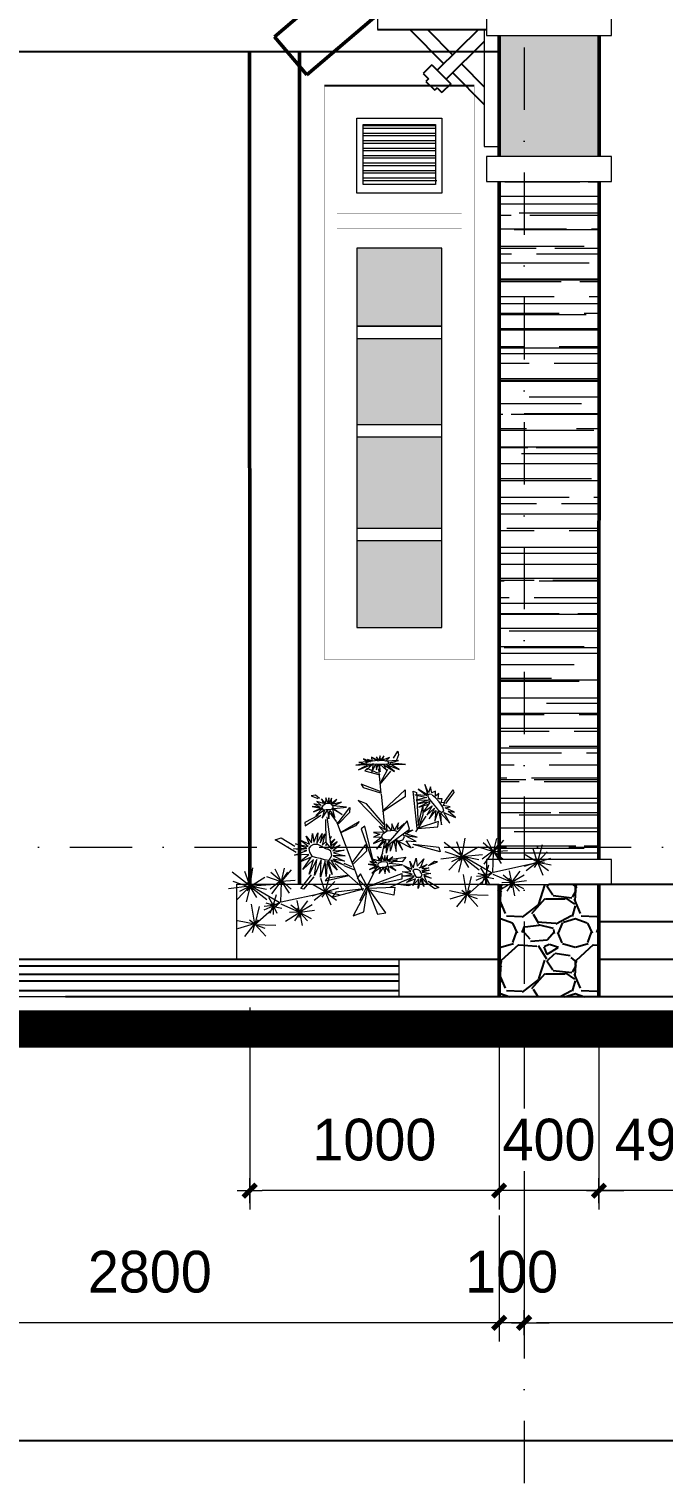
# Model space of a CAD drawing. Header units: millimetres. Extents: x 615730 to 2792744, y 139412 to 597571.
# Drawn here: x 724585 to 727127, y 287690 to 293491 of the extents above; entities that cross this region are included whole.
import ezdxf

# ---------------------------------------------------------------- set-up
doc = ezdxf.new("R2010")
doc.units = ezdxf.units.MM
doc.header["$MEASUREMENT"] = 0
doc.header["$PDMODE"] = 34
doc.linetypes.add('DASHDOT', pattern=[1, 0.5, -0.25, 0, -0.25])
doc.layers.get('0').update_dxf_attribs({"lineweight": 5})
for name, color, linetype, lineweight in [('3', 7, 'Continuous', 18), ('Cay', 114, 'Continuous', 9), ('DIM', 7, 'Continuous', 50), ('HATCH', 42, 'Continuous', 5), ('KT', 148, 'Continuous', 18), ('NET-THAY', 4, 'Continuous', 20), ('thay', 7, 'Continuous', 15), ('TIM TRUC', 149, 'DASHDOT', 9), ('VATLIEU', 35, 'Continuous', 9), ('VLIEU', 250, 'Continuous', 9)]:
    doc.layers.add(name, color=color, linetype=linetype, lineweight=lineweight)
for name, color, linetype in [('CUADI', 40, 'Continuous'), ('H', 252, 'Continuous'), ('HACH', 250, 'Continuous'), ('NET MANH', 252, 'Continuous'), ('noi that', 29, 'Continuous'), ('VL', 155, 'Continuous')]:
    doc.layers.add(name, color=color, linetype=linetype)
doc.styles.add('VNI-AVO', font='vni-roms.shx')
doc.dimstyles.new('1-50b', dxfattribs={"dimtxt": 167, "dimasz": 50, "dimexe": 75, "dimexo": 150, "dimgap": 120, "dimtad": 1, "dimdec": 0, "dimzin": 12, "dimtxsty": 'VNI-AVO', "dimblk": ']', "dimcen": 0, "dimdle": 50, "dimclrd": 252, "dimclre": 252, "dimclrt": 2, "dimadec": 0, "dimazin": 0, "dimtfac": 1, "dimtdec": 0, "dimtix": 1, "dimtmove": 2, "dimatfit": 0, "dimldrblk": 'OPEN90', "dimfxl": 1, "dimlwd": -1, "dimlwe": -1, "dimarcsym": 0})

# ---------------------------------------------------------------- blocks, each defined once
blk = doc.blocks.new(']')
for p, q in [((1, 0), (-1, 0)), ((0, 1), (0, -1))]:
    blk.add_line(p, q)
at = {"color": 9, "const_width": 0.4}
blk.add_lwpolyline([(-0.51, -0.51), (0.51, 0.51)], dxfattribs=at)
blk = doc.blocks.new('*D37')
at = {"layer": 'DEFPOINTS', "color": 0, "transparency": 16777216}
for p in [(726869.7, 289613.9), (727368.7, 289485.2), (726869.7, 288837.4)]:
    blk.add_point(p, dxfattribs=at)
at = {"layer": 'HATCH', "color": 252, "transparency": 16777216}
for p, q in [((726869.7, 289463.9), (726869.7, 288762.4)), ((727368.7, 289335.2), (727368.7, 288762.4)), ((726819.7, 288837.4), (726769.7, 288837.4)), ((727368.7, 288837.4), (726869.7, 288837.4)), ((727418.7, 288837.4), (727468.7, 288837.4))]:
    blk.add_line(p, q, dxfattribs=at)
at = {"layer": 'HATCH', "color": 252, "transparency": 16777216, "xscale": 50, "yscale": 50, "zscale": 50}
blk.add_blockref(']', (726869.7, 288837.4), dxfattribs=at)
at = {"layer": 'HATCH', "color": 252, "transparency": 16777216, "xscale": 50, "yscale": 50, "zscale": 50, "rotation": 180}
blk.add_blockref(']', (727368.7, 288837.4), dxfattribs=at)
at = {"layer": 'HATCH', "color": 2, "transparency": 16777216, "insert": (727119.2, 289040.9), "char_height": 167, "attachment_point": 5, "style": 'VNI-AVO'}
blk.add_mtext('499', dxfattribs=at)
blk = doc.blocks.new('_Open90')
at = {"color": 0, "linetype": 'ByBlock', "lineweight": -2}
for p, q in [((0, 0), (-1, 0)), ((-0.5, 0.5), (0, 0)), ((0, 0), (-0.5, -0.5))]:
    blk.add_line(p, q, dxfattribs=at)
blk = doc.blocks.new('*D38')
at = {"layer": 'DEFPOINTS', "color": 0, "transparency": 16777216}
for p in [(726469.7, 289613.9, 4.6), (726869.7, 289613.9), (726469.7, 288837.4)]:
    blk.add_point(p, dxfattribs=at)
at = {"layer": 'HATCH', "color": 252, "transparency": 16777216}
for p, q in [((726469.7, 289463.9), (726469.7, 288762.4)), ((726869.7, 289463.9), (726869.7, 288762.4)), ((726419.7, 288837.4), (726369.7, 288837.4)), ((726869.7, 288837.4), (726469.7, 288837.4)), ((726919.7, 288837.4), (726969.7, 288837.4))]:
    blk.add_line(p, q, dxfattribs=at)
at = {"layer": 'HATCH', "color": 252, "transparency": 16777216, "xscale": 50, "yscale": 50, "zscale": 50}
blk.add_blockref(']', (726469.7, 288837.4), dxfattribs=at)
at = {"layer": 'HATCH', "color": 252, "transparency": 16777216, "xscale": 50, "yscale": 50, "zscale": 50, "rotation": 180}
blk.add_blockref(']', (726869.7, 288837.4), dxfattribs=at)
at = {"layer": 'HATCH', "color": 2, "transparency": 16777216, "insert": (726669.7, 289040.9), "char_height": 167, "attachment_point": 5, "style": 'VNI-AVO'}
blk.add_mtext('400', dxfattribs=at)
blk = doc.blocks.new('*D39')
at = {"layer": 'DEFPOINTS', "color": 0, "transparency": 16777216}
for p in [(725470, 289721.7), (726469.7, 289613.9), (725470, 288837.4)]:
    blk.add_point(p, dxfattribs=at)
at = {"layer": 'HATCH', "color": 252, "transparency": 16777216}
for p, q in [((725470, 289571.7), (725470, 288762.4)), ((726469.7, 289463.9), (726469.7, 288762.4)), ((726419.7, 288837.4), (725520, 288837.4))]:
    blk.add_line(p, q, dxfattribs=at)
at = {"layer": 'HATCH', "color": 252, "transparency": 16777216, "xscale": 50, "yscale": 50, "zscale": 50, "rotation": 180}
blk.add_blockref(']', (725470, 288837.4), dxfattribs=at)
at = {"layer": 'HATCH', "color": 252, "transparency": 16777216, "xscale": 50, "yscale": 50, "zscale": 50}
blk.add_blockref(']', (726469.7, 288837.4), dxfattribs=at)
at = {"layer": 'HATCH', "color": 2, "transparency": 16777216, "insert": (725969.8, 289040.9), "char_height": 167, "attachment_point": 5, "style": 'VNI-AVO'}
blk.add_mtext('1000', dxfattribs=at)
blk = doc.blocks.new('*D383')
at = {"layer": 'DEFPOINTS', "color": 0, "ltscale": 10, "transparency": 16777216}
for p in [(723569.7, 289614, 4.6), (735069.7, 289485.2), (735069.7, 287837)]:
    blk.add_point(p, dxfattribs=at)
at = {"layer": 'VL', "color": 252, "ltscale": 10, "transparency": 16777216}
for p, q in [((723569.7, 289464), (723569.7, 287762)), ((735069.7, 289335.2), (735069.7, 287762)), ((723619.7, 287837), (735019.7, 287837))]:
    blk.add_line(p, q, dxfattribs=at)
at = {"layer": 'VL', "color": 252, "ltscale": 10, "transparency": 16777216, "xscale": 50, "yscale": 50, "zscale": 50, "rotation": 180}
blk.add_blockref(']', (723569.7, 287837), dxfattribs=at)
at = {"layer": 'VL', "color": 252, "ltscale": 10, "transparency": 16777216, "xscale": 50, "yscale": 50, "zscale": 50}
blk.add_blockref(']', (735069.7, 287837), dxfattribs=at)
at = {"layer": 'VL', "color": 2, "ltscale": 10, "transparency": 16777216, "insert": (729319.7, 288040.5), "char_height": 167, "attachment_point": 5, "style": 'VNI-AVO'}
blk.add_mtext('11500', dxfattribs=at)
blk = doc.blocks.new('*D619')
at = {"layer": 'DEFPOINTS', "color": 0, "ltscale": 10, "transparency": 16777216}
for p in [(726569.7, 288887.4), (730468.9, 288887.4), (726569.7, 288308.2)]:
    blk.add_point(p, dxfattribs=at)
at = {"layer": 'KT', "color": 252, "ltscale": 10, "transparency": 16777216}
for p, q in [((726569.7, 288737.4), (726569.7, 288233.2)), ((730468.9, 288737.4), (730468.9, 288233.2)), ((730418.9, 288308.2), (726619.7, 288308.2))]:
    blk.add_line(p, q, dxfattribs=at)
at = {"layer": 'KT', "color": 252, "ltscale": 10, "transparency": 16777216, "xscale": 50, "yscale": 50, "zscale": 50, "rotation": 180}
blk.add_blockref(']', (726569.7, 288308.2), dxfattribs=at)
at = {"layer": 'KT', "color": 252, "ltscale": 10, "transparency": 16777216, "xscale": 50, "yscale": 50, "zscale": 50}
blk.add_blockref(']', (730468.9, 288308.2), dxfattribs=at)
at = {"layer": 'KT', "color": 2, "ltscale": 10, "transparency": 16777216, "insert": (728519.3, 288511.7), "char_height": 167, "attachment_point": 5, "style": 'VNI-AVO'}
blk.add_mtext('3899', dxfattribs=at)
blk = doc.blocks.new('*D620')
at = {"layer": 'DEFPOINTS', "color": 0, "ltscale": 10, "transparency": 16777216}
for p in [(726469.7, 288887.4), (726569.7, 288887.4), (726469.7, 288308.2)]:
    blk.add_point(p, dxfattribs=at)
at = {"layer": 'KT', "color": 252, "ltscale": 10, "transparency": 16777216}
for p, q in [((726469.7, 288737.4), (726469.7, 288233.2)), ((726569.7, 288737.4), (726569.7, 288233.2)), ((726419.7, 288308.2), (726369.7, 288308.2)), ((726569.7, 288308.2), (726469.7, 288308.2)), ((726619.7, 288308.2), (726669.7, 288308.2))]:
    blk.add_line(p, q, dxfattribs=at)
at = {"layer": 'KT', "color": 252, "ltscale": 10, "transparency": 16777216, "xscale": 50, "yscale": 50, "zscale": 50}
blk.add_blockref(']', (726469.7, 288308.2), dxfattribs=at)
at = {"layer": 'KT', "color": 252, "ltscale": 10, "transparency": 16777216, "xscale": 50, "yscale": 50, "zscale": 50, "rotation": 180}
blk.add_blockref(']', (726569.7, 288308.2), dxfattribs=at)
at = {"layer": 'KT', "color": 2, "ltscale": 10, "transparency": 16777216, "insert": (726519.7, 288511.7), "char_height": 167, "attachment_point": 5, "style": 'VNI-AVO'}
blk.add_mtext('100', dxfattribs=at)
blk = doc.blocks.new('*D621')
at = {"layer": 'DEFPOINTS', "color": 0, "ltscale": 10, "transparency": 16777216}
for p in [(726469.7, 288887.4), (723669.7, 288621.5), (723669.7, 288308.2)]:
    blk.add_point(p, dxfattribs=at)
at = {"layer": 'KT', "color": 252, "ltscale": 10, "transparency": 16777216}
for p, q in [((726469.7, 288737.4), (726469.7, 288233.2)), ((723669.7, 288471.5), (723669.7, 288233.2)), ((726419.7, 288308.2), (723719.7, 288308.2))]:
    blk.add_line(p, q, dxfattribs=at)
at = {"layer": 'KT', "color": 252, "ltscale": 10, "transparency": 16777216, "xscale": 50, "yscale": 50, "zscale": 50, "rotation": 180}
blk.add_blockref(']', (723669.7, 288308.2), dxfattribs=at)
at = {"layer": 'KT', "color": 252, "ltscale": 10, "transparency": 16777216, "xscale": 50, "yscale": 50, "zscale": 50}
blk.add_blockref(']', (726469.7, 288308.2), dxfattribs=at)
at = {"layer": 'KT', "color": 2, "ltscale": 10, "transparency": 16777216, "insert": (725069.7, 288511.7), "char_height": 167, "attachment_point": 5, "style": 'VNI-AVO'}
blk.add_mtext('2800', dxfattribs=at)
blk = doc.blocks.new('HOA')
at = {"color": 221, "linetype": 'Continuous'}
for p, q in [((-14.7, 523.6), (0.8, 511.3)), ((13.2, 512.1), (-14.7, 523.6)), ((16.6, 531), (19, 515.9)), ((34.7, 518.2), (16.6, 531)), ((25, 526.4), (34.7, 518.2)), ((42, 518.3), (25, 526.4)), ((37.6, 531.5), (42, 518.3)), ((46.5, 518.8), (37.6, 531.5)), ((52, 535.1), (46.5, 518.8)), ((53.2, 517), (52, 535.1)), ((66.4, 535.9), (53.2, 517)), ((61.8, 517.9), (66.4, 535.9)), ((89, 529.4), (61.8, 517.9)), ((73.9, 514.3), (89, 529.4)), ((-2.4, 503.7), (-45.3, 498.3)), ((-45.3, 498.3), (8, 501.9)), ((8, 501.9), (-35.2, 480)), ((-35.2, 480), (18.2, 500.9)), ((0.8, 511.3), (-33.3, 509.3)), ((-33.3, 509.3), (-2.4, 503.7)), ((-2.1, 479.4), (24.1, 504.5)), ((18.2, 500.9), (-2.1, 479.4)), ((1.4, 520.4), (13.2, 512.1)), ((19, 515.9), (1.4, 520.4)), ((24.1, 504.5), (18.5, 470.1)), ((18.5, 470.1), (34.7, 503.7)), ((34.7, 503.7), (37.7, 479.3)), ((37.7, 479.3), (43.6, 503.3)), ((43.6, 503.3), (51.9, 471.7)), ((50.4, 502.5), (77.9, 478.5)), ((51.9, 471.7), (50.4, 502.5)), ((66.7, 500.1), (109, 473.2)), ((77.9, 478.5), (66.7, 500.1)), ((125.7, 516.8), (73.9, 514.3)), ((76, 501.6), (128.6, 481.2)), ((109, 473.2), (76, 501.6)), ((86.3, 502.9), (153.9, 501.2)), ((87.2, 508), (125.7, 516.8)), ((153.9, 501.2), (87.2, 508)), ((128.6, 481.2), (90.9, 503.5)), ((245.3, 387.9), (231.1, 420.4)), ((231.1, 420.4), (242.4, 378.2)), ((253.9, 410.9), (245.3, 387.9)), ((259, 387.4), (253.9, 410.9)), ((-201.7, 352.5), (-184.9, 337)), ((-174.7, 344.4), (-201.7, 352.5)), ((-183.2, 363.2), (-174.7, 344.4)), ((-166.9, 344.3), (-183.2, 363.2)), ((-165.2, 367), (-166.9, 344.3)), ((-156.2, 345.6), (-165.2, 367)), ((-153.8, 367.9), (-156.2, 345.6)), ((-150.7, 346.4), (-153.8, 367.9)), ((-142.6, 366.8), (-150.7, 346.4)), ((-142.5, 345.3), (-142.6, 366.8)), ((-121.8, 361.4), (-142.5, 345.3)), ((-137.9, 341.9), (-121.8, 361.4)), ((-102.5, 350.5), (-137.9, 341.9)), ((-136.2, 335.6), (-102.5, 350.5)), ((190.6, 379.9), (239.2, 368.2)), ((239.1, 376.2), (190.6, 379.9)), ((239.2, 368.2), (195.6, 358)), ((195.6, 358), (248.2, 359.2)), ((248.2, 359.2), (200.8, 343)), ((200.8, 343), (251.1, 352.3)), ((204.4, 402.6), (239.1, 376.2)), ((242.4, 378.2), (204.4, 402.6)), ((251.1, 352.3), (206.6, 330.3)), ((251, 348.4), (223.4, 308.7)), ((274, 393.7), (259, 387.4)), ((273.7, 374.7), (274, 393.7)), ((286.8, 385.5), (273.7, 374.7)), ((284.1, 363.3), (286.8, 385.5)), ((299.9, 363.8), (284.1, 363.3)), ((296.2, 347.9), (299.9, 363.8)), ((311.1, 348.7), (296.2, 347.9)), ((304.3, 337.4), (311.1, 348.7)), ((-220.1, 332.1), (-184.7, 325.9)), ((-187.9, 329.7), (-220.1, 332.1)), ((-184.7, 325.9), (-214.8, 311.5)), ((-214.8, 311.5), (-177.7, 325.7)), ((-214, 343.5), (-187.9, 329.7)), ((-184.9, 337), (-214, 343.5)), ((-177.7, 325.7), (-205.5, 296.2)), ((-205.5, 296.2), (-170.8, 319.2)), ((-170.8, 319.2), (-180.2, 285.5)), ((-180.2, 285.5), (-158.8, 318.2)), ((-158.8, 318.2), (-154, 282.9)), ((-154, 282.9), (-149.6, 317.3)), ((-149.6, 317.3), (-129.6, 288.7)), ((-139.1, 327.2), (-100.1, 300.5)), ((-129.6, 288.7), (-139.1, 327.2)), ((-100.1, 300.5), (-137.1, 321.7)), ((-137, 323.4), (-135.8, 325.8)), ((-83.1, 330.6), (-136.2, 335.6)), ((-132.8, 325), (-83.1, 330.6)), ((206.6, 330.3), (246.2, 342.3)), ((223.4, 308.7), (260.9, 335.6)), ((260.9, 335.6), (238.4, 298.4)), ((238.4, 298.4), (269.3, 325.7)), ((269.3, 325.7), (248.8, 283.3)), ((248.8, 283.3), (274.8, 317.3)), ((274.8, 317.3), (270.4, 274.6)), ((270.4, 274.6), (285.3, 316.5)), ((285.3, 316.5), (297.4, 259.5)), ((295.4, 305.7), (330.8, 266.1)), ((297.4, 259.5), (295.4, 305.7)), ((332.9, 331.7), (304.3, 337.4)), ((307.1, 308.8), (354.5, 288.4)), ((330.8, 266.1), (307.1, 308.8)), ((312.6, 327.5), (332.9, 331.7)), ((349.6, 310.1), (312.6, 327.5)), ((324.8, 314.5), (349.6, 310.1)), ((354.5, 288.4), (324.8, 314.5)), ((48.1, 253.1), (67.4, 229.5)), ((78.5, 237.1), (48.1, 253.1)), ((76.5, 263.2), (78.5, 237.1)), ((97.1, 236.9), (76.5, 263.2)), ((98.5, 263), (97.1, 236.9)), ((108.8, 238), (98.5, 263)), ((125.2, 267.1), (108.8, 238)), ((121.4, 240.7), (125.2, 267.1)), ((148.1, 265), (121.4, 240.7)), ((144.2, 256.6), (148.1, 265)), ((152.9, 223.3), (184.8, 239.1)), ((155.3, 231.2), (184.8, 239.1)), ((-287.9, 183.3), (-236.7, 172.8)), ((-241.5, 165.3), (-287.9, 183.3)), ((-270.3, 199.5), (-231.3, 181.9)), ((-236.7, 172.8), (-270.3, 199.5)), ((-244.2, 213.7), (-223.5, 186.8)), ((-231.3, 181.9), (-244.2, 213.7)), ((-223.5, 186.8), (-218.8, 224.1)), ((-218.8, 224.1), (-213.3, 189.8)), ((-213.3, 189.8), (-198.5, 227.2)), ((-198.5, 227.2), (-201.5, 186.2)), ((-201.5, 186.2), (-180.6, 224.1)), ((-180.6, 224.1), (-187.9, 187.1)), ((-187.9, 187.1), (-169.2, 223)), ((-165.7, 191.1), (-180.1, 177.4)), ((-169.2, 223), (-178.6, 182.2)), ((-162.4, 182.9), (-167, 176)), ((-161.1, 180), (-167, 176)), ((-149, 206.9), (-142.5, 213.1)), ((-148.7, 203.6), (-142.5, 213.1)), ((-145.7, 190.4), (-129.4, 201.4)), ((-120.9, 193), (-144.9, 162.8)), ((-144.9, 162.8), (-108.5, 177.7)), ((-144.8, 182.5), (-129.4, 201.4)), ((-144.5, 176.7), (-120.9, 193)), ((-108.5, 177.7), (-138, 155.7)), ((67.4, 229.5), (24.9, 229.1)), ((24.9, 229.1), (51, 221.3)), ((60.2, 210.6), (24.9, 185)), ((24.9, 185), (66, 201.7)), ((51, 221.3), (25.1, 209.6)), ((25.1, 209.6), (60.2, 210.6)), ((66, 201.7), (37.9, 162.3)), ((37.9, 162.3), (70.1, 194.8)), ((61.7, 145.3), (70.4, 191.7)), ((75.4, 177.3), (74.6, 199)), ((85.5, 180.6), (76.5, 145.2)), ((86.9, 192.3), (87.9, 198.5)), ((87.9, 198.5), (88.9, 195.1)), ((90.6, 184.3), (91.9, 153.6)), ((104.9, 194.7), (91.9, 153.6)), ((107.1, 196.3), (116.5, 151.9)), ((116.5, 151.9), (117.6, 199.4)), ((117.6, 199.4), (141, 158.4)), ((126.5, 192.1), (176.5, 166.6)), ((141, 158.4), (126.5, 192.1)), ((150.2, 216.4), (200, 210)), ((196.3, 192.5), (150.2, 216.4)), ((200, 210), (152.9, 223.3)), ((156.4, 195.2), (196.3, 192.5)), ((176.5, 166.6), (156.4, 195.2)), ((-295.4, 162.7), (-241.5, 165.3)), ((-241.7, 156.3), (-295.4, 162.7)), ((-290.8, 137.7), (-241.7, 156.3)), ((-233.6, 140.3), (-290.8, 137.7)), ((-277.3, 106.8), (-233.6, 140.3)), ((-224.7, 130.1), (-277.3, 106.8)), ((-258.6, 80.8), (-224.7, 130.1)), ((-214.7, 119.9), (-258.6, 80.8)), ((-233.1, 62.3), (-214.7, 119.9)), ((-202.2, 119.8), (-233.1, 62.3)), ((-210.9, 56.6), (-202.2, 119.8)), ((-184.5, 119.1), (-210.9, 56.6)), ((-186.7, 49.2), (-184.5, 119.1)), ((-152.9, 172.6), (-155.8, 168.9)), ((-152.8, 171), (-155.8, 168.9)), ((-146.2, 117.4), (-120.2, 77.2)), ((-92.9, 98.2), (-146.2, 117.4)), ((-138.1, 122.1), (-92.9, 98.2)), ((-91.3, 114.2), (-138.1, 122.1)), ((-138, 155.7), (-91.9, 158.2)), ((-88.3, 135.2), (-136.9, 134.9)), ((-136.9, 134.9), (-91.3, 114.2)), ((-91.9, 158.2), (-134.6, 146.7)), ((-134.6, 146.7), (-88.3, 135.2)), ((49.5, 113.5), (22.5, 121.6)), ((22.5, 121.6), (39.3, 106.1)), ((57.2, 113.3), (41, 132.2)), ((41, 132.2), (49.5, 113.5)), ((59, 136.1), (57.2, 113.3)), ((68, 114.6), (59, 136.1)), ((70.4, 137), (68, 114.6)), ((73.5, 115.4), (70.4, 137)), ((81.6, 135.9), (73.5, 115.4)), ((75.6, 172.6), (76.5, 145.2)), ((81.7, 114.3), (81.6, 135.9)), ((102.4, 130.5), (81.7, 114.3)), ((86.3, 111), (102.4, 130.5)), ((121.7, 119.6), (86.3, 111)), ((88, 104.6), (121.7, 119.6)), ((184.2, 87), (195.9, 125.3)), ((195.9, 125.3), (200.2, 93.7)), ((200.2, 93.7), (226.3, 122.7)), ((226.3, 122.7), (211.8, 85.5)), ((-169, 115.4), (-186.7, 49.2)), ((-164, 52.9), (-169, 115.4)), ((-160.1, 112.9), (-164, 52.9)), ((-141, 60.6), (-160.1, 112.9)), ((-156.7, 115.5), (-141, 60.6)), ((-120.2, 77.2), (-156.7, 115.5)), ((4.1, 101.2), (39.5, 95)), ((36.2, 98.8), (4.1, 101.2)), ((39.5, 95), (9.4, 80.6)), ((9.4, 80.6), (46.5, 94.8)), ((10.2, 112.6), (36.2, 98.8)), ((39.3, 106.1), (10.2, 112.6)), ((46.5, 94.8), (18.7, 65.2)), ((18.7, 65.2), (53.3, 88.3)), ((53.3, 88.3), (48.5, 64.2)), ((48.5, 64.2), (65.3, 87.3)), ((65.3, 87.3), (71.4, 64.1)), ((71.4, 64.1), (74.6, 86.4)), ((74.6, 86.4), (89.6, 68.2)), ((84.3, 93.1), (114.9, 75.9)), ((89.6, 68.2), (84.3, 93.1)), ((141.1, 99.7), (88, 104.6)), ((91.4, 94), (141.1, 99.7)), ((114.9, 75.9), (91.4, 94)), ((140, 71.1), (174.4, 72.9)), ((179.8, 62.1), (140, 71.1)), ((141.8, 53.4), (179.8, 62.1)), ((145.2, 95.8), (178.3, 81.6)), ((174.4, 72.9), (145.2, 95.8)), ((170.6, 113.7), (184.2, 87)), ((178.3, 81.6), (170.6, 113.7)), ((207.7, 87.7), (240.4, 100.7)), ((240.4, 100.7), (219.2, 84.1)), ((219.2, 84.1), (246.7, 87.5)), ((246.7, 87.5), (219.5, 74.9)), ((219.5, 74.9), (248.4, 77.4)), ((248.4, 77.4), (220.1, 69.3)), ((220.1, 69.3), (254.8, 64.2)), ((254.8, 64.2), (225.5, 58.8)), ((225.5, 58.8), (255.7, 45.4)), ((188.5, 53.2), (141.8, 53.4)), ((158.1, 27.7), (188.5, 53.2)), ((194, 43.1), (158.1, 27.7)), ((182.6, 16.5), (194, 43.1)), ((206.8, 42.4), (182.6, 16.5)), ((215.1, 43.6), (204.5, 4.3)), ((204.5, 4.3), (206.8, 42.4)), ((227.2, 11.7), (215.1, 43.6)), ((218.9, 46.9), (227.2, 11.7)), ((239.8, 24.7), (218.9, 46.9)), ((227.9, 53.6), (239.8, 24.7)), ((255.7, 45.4), (227.9, 53.6))]:
    blk.add_line(p, q, dxfattribs=at)
at = {"color": 94, "linetype": 'Continuous'}
for p, q in [((104.8, 526.3), (122.6, 554.1)), ((125.3, 539.7), (117.3, 518.9)), ((0.3, 485), (-9.6, 476)), ((-9.6, 476), (50, 459.5)), ((42.1, 466.6), (0.3, 485)), ((56.2, 384.6), (47.1, 483.2)), ((93.6, 473.8), (50.7, 421.9)), ((51.6, 425.4), (82.9, 482.3)), ((-23.8, 422.3), (-16.7, 409.1)), ((56.2, 391.4), (-23.8, 422.3)), ((-16.7, 409.1), (53.1, 387.6)), ((-207.9, 378.7), (-224.5, 375.2)), ((-224.5, 375.2), (-197.3, 364.8)), ((-190.8, 365.3), (-207.9, 378.7)), ((-36.1, 356.7), (73.2, 243.6)), ((-3.2, 343.7), (-36.1, 356.7)), ((56.1, 382.2), (70.8, 241.1)), ((151.7, 371.8), (61.7, 311.6)), ((65.8, 317.9), (152, 399)), ((152, 399), (151.7, 371.8)), ((183.9, 394.7), (197.8, 388.2)), ((200.4, 244.8), (183.9, 394.7)), ((197.8, 388.2), (203.9, 256.7)), ((309.5, 351), (344.9, 399.8)), ((347.8, 388.6), (314.3, 345.2)), ((344.9, 399.8), (347.8, 388.6)), ((-196.3, 296.7), (-249.6, 269)), ((-249, 255.6), (-185.7, 298.4)), ((-143.2, 162.3), (-159.9, 290.9)), ((-123.2, 272.3), (-146.9, 305.9)), ((-120, 262), (-69.8, 329.2)), ((-71.4, 309), (-115.5, 263.1)), ((-69.8, 329.2), (-71.4, 309)), ((67.6, 260.8), (-3.2, 343.7)), ((235.6, 293.9), (194, 231.1)), ((203.9, 256.7), (222.5, 333.8)), ((223.6, 299.2), (209.3, 259.1)), ((222.5, 333.8), (223.6, 299.2)), ((-249.6, 269), (-249, 255.6)), ((-166.5, 280.2), (-166.1, 188.8)), ((-123.2, 272.3), (-19.3, -3.3)), ((-107, 229.2), (-32, 272.8)), ((-47.3, 255.5), (-105.9, 226.6)), ((-32, 272.8), (-46.4, 254.7)), ((-9.5, 253.5), (-24.2, 243.5)), ((-24.2, 243.5), (31.8, 81.6)), ((29.9, 93.3), (-9.5, 253.5)), ((160.3, 274.9), (66, 167.3)), ((67.6, 167.7), (169.1, 241.3)), ((169.1, 241.3), (160.3, 274.9)), ((201.9, 244.5), (282.6, 251.8)), ((285.6, 273.3), (204.5, 246.6)), ((282.6, 251.8), (285.6, 273.3)), ((-368.3, 199.6), (-345.4, 207.8)), ((-285.1, 149.1), (-368.3, 199.6)), ((-345.4, 207.8), (-289.4, 173.4)), ((-166.1, 188.8), (-143.2, 162.3)), ((-58.5, 108.5), (-5.4, 180.6)), ((-5.4, 180.6), (-3.4, 154.4)), ((292, 150.5), (183.9, 180.2)), ((185.2, 182.3), (287.7, 169.5)), ((-3.4, 154.4), (-55.2, 102.9)), ((61.7, 145.3), (51.1, 120.5)), ((54, 117.1), (57.6, 117.5)), ((66.3, 118.6), (68.4, 118.8)), ((72.9, 119.4), (75.2, 119.7)), ((81.7, 120.4), (91, 121.6)), ((95.4, 122.1), (154.8, 129.2)), ((154.8, 129.2), (140.4, 111.2)), ((287.7, 169.5), (292, 150.5)), ((-265.7, 4.3), (-222.9, 59.6)), ((-128.2, 104.6), (-25.8, 13.8)), ((-61.8, 90.4), (-92.4, 105)), ((-52.7, 78.5), (-89.4, 93.8)), ((-26.4, 63.3), (-39.6, 45.3)), ((34.9, 82.5), (-30.4, -44.5)), ((10.1, -8.2), (-26.4, 63.3)), ((5.6, 13.3), (138.8, 63.9)), ((140.4, 111.2), (105.3, 112.3)), ((138.8, 63.9), (138.2, 42.2)), ((246.2, 96.5), (282.4, 111.2)), ((270.1, 113), (250.3, 97.8)), ((282.4, 111.2), (270.1, 113)), ((-254.8, 2.2), (-265.7, 4.3)), ((-213.7, 50.8), (-254.8, 2.2)), ((-168.6, 34.8), (-73.6, 56.3)), ((-160.2, 45.1), (-168.6, 34.8)), ((-77.8, 56.3), (-160.2, 45.1)), ((-140.2, -30.4), (-14.9, 2.4)), ((-13.4, 2.4), (-126.4, -10.5)), ((7.8, 14.6), (-56.3, -104.6)), ((-39.6, 45.3), (6.6, -0.8)), ((-13.8, -88.9), (1.6, 10.2)), ((0.7, 6), (41.9, -99.1)), ((3.1, 5.5), (110.7, 9.2)), ((74, -92.9), (4.8, 4.2)), ((138.2, 42.2), (10, 13.1)), ((150.9, 35.9), (91.2, 8.5)), ((110.7, 9.2), (107.1, -22.2)), ((135.2, 20.2), (166.3, 15.7)), ((175.7, 20.5), (140.4, 19.8)), ((150.9, 35.9), (178.9, 48)), ((271.1, 2.8), (243, 23)), ((244.5, 33.7), (286.8, 8.8)), ((286.8, 8.8), (271.1, 2.8)), ((-126.4, -10.5), (-140.2, -30.4)), ((107.1, -22.2), (12.3, -2))]:
    blk.add_line(p, q, dxfattribs=at)
at = {"color": 86, "linetype": 'Continuous'}
for p, q in [((122.6, 554.1), (125.3, 539.7)), ((166.3, 15.7), (175.7, 20.5)), ((-56.3, -104.6), (-13.8, -88.9)), ((41.9, -99.1), (74, -92.9))]:
    blk.add_line(p, q, dxfattribs=at)
at = {"color": 50, "linetype": 'Continuous'}
for p, q in [((243.3, 379.1), (242.5, 373.4)), ((242.5, 373.4), (248.3, 363.8)), ((251.5, 382.3), (243.3, 379.1)), ((248.3, 363.8), (256, 352.7)), ((258.4, 381.1), (251.5, 382.3)), ((256, 352.7), (268.2, 338)), ((274.2, 367.7), (260.8, 378.2)), ((287.8, 351.9), (274.2, 367.7)), ((295.3, 341.9), (287.8, 351.9)), ((-178.5, 336), (-183.1, 329.2)), ((-183.1, 329.2), (-179.9, 323)), ((-179.9, 323), (-174.1, 319.8)), ((-167.2, 343.5), (-178.5, 336)), ((-174.1, 319.8), (-164.1, 320.3)), ((-157.1, 344.4), (-167.2, 343.5)), ((-164.1, 320.3), (-154.5, 320.5)), ((-146.5, 343.2), (-157.1, 344.4)), ((-154.5, 320.5), (-143.5, 322)), ((-143.7, 341.7), (-146.5, 343.2)), ((-138, 335.1), (-143.7, 341.7)), ((-143.5, 322), (-134.7, 324.1)), ((-136.2, 330.5), (-138, 335.1)), ((-135.8, 325.8), (-136.2, 330.5)), ((268.2, 338), (281.3, 322.1)), ((281.3, 322.1), (297, 308.1)), ((302.5, 330.5), (295.3, 341.9)), ((297, 308.1), (306.6, 314.9)), ((306.6, 314.9), (302.5, 330.5)), ((80.2, 233.5), (68.8, 227.6)), ((94.3, 235.9), (80.2, 233.5)), ((105.7, 236), (94.3, 235.9)), ((116.5, 234.1), (105.7, 236)), ((122.6, 231.9), (116.5, 234.1)), ((59.6, 219.2), (57.5, 210.8)), ((57.5, 210.8), (59.9, 204.2)), ((68.8, 227.6), (59.6, 219.2)), ((59.9, 204.2), (68.6, 201.3)), ((68.6, 201.3), (85.8, 199.4)), ((92, 198.4), (85.8, 199.4)), ((109.8, 196.4), (113.6, 196.1)), ((113.6, 196.1), (129.6, 195)), ((129.6, 195), (143.3, 198.9)), ((141.9, 221.6), (144.9, 219.3)), ((143.3, 198.9), (150.1, 211.3)), ((150.1, 211.3), (144.9, 219.3)), ((45.7, 105.1), (41.1, 98.3)), ((41.1, 98.3), (44.3, 92.1)), ((44.3, 92.1), (50, 88.9)), ((56.6, 110.3), (45.7, 105.1)), ((50, 88.9), (60.1, 89.4)), ((66.7, 111.2), (56.6, 110.3)), ((60.1, 89.4), (69.7, 89.6)), ((77.3, 110), (66.7, 111.2)), ((69.7, 89.6), (73.2, 90.1)), ((73.2, 90.1), (82.9, 98.1)), ((80.1, 108.5), (77.3, 110)), ((83, 103.7), (80.1, 108.5)), ((82.9, 98.1), (83, 103.7))]:
    blk.add_line(p, q, dxfattribs=at)
for points in [[(44.9, 515.2), (41.6, 516.4), (31.5, 516.3), (21.6, 514.7), (8.9, 512.5), (-1.5, 509.5), (-6.5, 506.7), (-1.5, 503.2), (17.4, 502.5), (35.3, 503.1), (56.8, 502.3), (70.9, 502.3), (86.5, 504.7), (83.4, 513.2), (69.2, 516.3), (55.1, 516.5), (41.5, 514.8)], [(-179, 170.6), (-189.4, 176.3), (-198.2, 180.7), (-215.4, 180.6), (-227, 173.4), (-233.7, 164.7), (-231, 150.1), (-222, 133.6), (-208.7, 129.4), (-188.4, 125.4), (-172.5, 120.8), (-152.4, 118.2), (-141.6, 136.6), (-146.3, 153.2), (-159.8, 162.7)], [(-179, 170.6), (-176, 169.9), (-174, 168.3), (-172, 167.3), (-170.1, 165.6), (-167.3, 164.4), (-163.6, 163.4), (-159.8, 162.4), (-159.8, 162.7)], [(213.8, 68.2), (213.1, 71.8), (209.3, 76.1), (201.8, 81), (189.5, 80.5), (183, 75.2), (186.6, 68), (189.8, 59.7), (196.5, 50.3), (206.8, 49.1), (214.7, 50.1), (219.9, 58.1), (216.1, 66.6), (212.4, 71.3)]]:
    blk.add_lwpolyline(points, dxfattribs=at)
blk = doc.blocks.new('A$C25F034FA')
at = {"color": 86, "linetype": 'Continuous'}
for p, q in [((-19, 5064), (237, 6610)), ((2756, 5400), (2226, 6486)), ((2785, 5382), (3074, 6561)), ((-45, 4999), (-1624, 6202)), ((-142, 4907), (-1529, 5369)), ((-14, 4964), (-488, 6274)), ((-21, 5068), (-261, 5305)), ((15, 4976), (1312, 5778)), ((2683, 5393), (1483, 5794)), ((2723, 5429), (1781, 4708)), ((2797, 5389), (1854, 6186)), ((2733, 5381), (1914, 4288)), ((2773, 5411), (4036, 5509)), ((2795, 5393), (3479, 4340)), ((2815, 5452), (3367, 6218)), ((2836, 5414), (3698, 6413)), ((2878, 5388), (3660, 4711)), ((6713, 4461), (6320, 5656)), ((6713, 4461), (7571, 5382)), ((6736, 4511), (7166, 6029)), ((-53, 4950), (-1933, 4713)), ((-11, 4988), (-1199, 3733)), ((-76, 4931), (-971, 4486)), ((3, 4962), (-355, 3554)), ((-11, 4919), (-295, 4560)), ((-4, 4871), (560, 3964)), ((5, 4936), (1488, 3758)), ((147, 4968), (1470, 4700)), ((176, 4988), (1801, 5125)), ((2032, 3319), (1661, 3940)), ((2062, 3210), (2359, 4219)), ((6713, 4461), (5518, 4066)), ((6713, 4461), (5626, 5096)), ((6713, 4461), (5718, 3690)), ((6693, 4399), (6412, 3983)), ((6713, 4461), (7925, 4801)), ((6713, 4461), (7715, 3699)), ((6713, 4461), (7206, 3303)), ((6713, 4461), (7946, 4209)), ((6872, 4499), (7344, 4455)), ((405, 1571), (109, 3345)), ((440, 1542), (816, 3158)), ((2030, 3173), (1209, 2810)), ((2040, 3234), (1256, 3160)), ((2128, 3236), (1424, 3451)), ((2018, 3207), (1745, 2507)), ((1980, 3278), (1881, 3365)), ((2054, 3214), (2061, 2445)), ((2075, 3154), (2817, 2994)), ((2081, 3169), (2396, 2539)), ((2099, 3281), (2222, 3372)), ((4451, 2619), (3153, 1815)), ((4391, 2640), (3520, 2613)), ((4372, 2702), (3635, 3278)), ((4414, 2700), (4157, 3007)), ((4421, 2666), (4206, 3682)), ((4425, 2631), (4353, 2151)), ((4384, 2635), (5456, 2083)), ((4414, 2674), (5168, 3641)), ((4422, 2643), (5123, 1863)), ((4432, 2645), (5737, 2825)), ((4448, 2659), (4651, 2564)), ((4449, 2681), (5540, 3317)), ((4462, 2681), (4720, 2850)), ((406, 1572), (-1142, 1875)), ((356, 1602), (-1135, 1152)), ((358, 1571), (-516, 461)), ((316, 1625), (-52, 1927)), ((369, 1548), (189, 792)), ((358, 1548), (2300, 1492)), ((418, 1556), (1388, 497)), ((470, 1605), (728, 1946)), ((471, 1507), (1315, 1205)), ((4415, 2547), (3970, 1856)), ((4449, 2524), (4660, 1436))]:
    blk.add_line(p, q, dxfattribs=at)
at = {"color": 251, "linetype": 'Continuous'}
for p, q in [((2733, 3533), (2787, 5329)), ((2602, 3509), (32, 4983)), ((2780, 3565), (6671, 4409)), ((2675, 3505), (423, 1512)), ((2619, 3504), (2032, 3191)), ((2729, 3376), (4418, 2649))]:
    blk.add_line(p, q, dxfattribs=at)

msp = doc.modelspace()

# ---------------------------------------------------------------- hatches: boundary and pattern name
at = {"layer": 'H', "ltscale": 10}
h = msp.add_hatch(color=253, dxfattribs=at)
h.set_gradient(color1=(173, 167, 159), color2=(173, 167, 159), one_color=1, tint=0.65)
h.paths.add_polyline_path([(725899.8, 292301.2), (726239.7, 292301.2), (726239.7, 292613.5), (725899.8, 292613.5)])
h.paths.add_polyline_path([(726239.7, 291906.9), (726239.7, 292251.2), (725899.8, 292251.2), (725899.8, 291906.9)])
h.paths.add_polyline_path([(726239.7, 291856.9), (725899.8, 291856.9), (725899.8, 291490.4), (726239.7, 291490.4)])
h.paths.add_polyline_path([(725899.8, 291440.4), (725899.8, 291093.9), (726239.7, 291093.9), (726239.7, 291440.4)])
at = {"layer": 'HACH', "ltscale": 10}
h = msp.add_hatch(dxfattribs=at)
h.set_pattern_fill('AR-SAND', color=256, scale=50, style=0)
h.set_pattern_definition([(37.5, (112653.004, 2090.585), (-3.149668, 96.3411885), [0, -76, 0, -85, 0, -81.25]), (7.5, (112653, 2090.59), (88.488835, 141.107303), [0, -41, 0, -68.5, 0, -26.25]), (327.5, (112591.504, 2090.585), (155.707093, 0.282953), [0, -25, 0, -90, 0, -117.5]), (317.5, (112591.5, 2090.59), (150.30633, 43.883778), [0, -12.5, 0, -59, 0, -67.5])])
h.paths.add_polyline_path([(726469.7, 292979.6), (726870.3, 292979.6), (726870.4, 293464.3), (726469.7, 293464.3)])
h.paths.add_polyline_path([(730468.9, 292979.6), (730868.9, 292979.6), (730868.9, 293464.3), (730468.9, 293464.3)])
at = {"layer": 'noi that'}
h = msp.add_hatch(dxfattribs=at)
h.set_pattern_fill('GRAVEL', color=256, scale=300, style=0)
h.set_pattern_definition([(228.0128, (1289.85, -231.103), (-2399.99946965, -2700.0004025), [40.3608, -3995.7264]), (184.9697, (1262.851, -261.103), (3600.00031546, 299.9973921), [69.2604, -6856.7775]), (132.5104, (1193.851, -267.103), (2999.9972155, -3300.00260216), [48.8364, -4834.8096]), (267.2737, (1076.851, -342.103), (299.99880532, 6000.0000885), [63.0714, -6244.0674]), (292.8337, (1073.851, -405.103), (-1500.00297163, 3599.99892353), [61.8465, -6122.8119]), (357.2737, (1097.851, -462.103), (-6000.0000885, 299.99880532), [63.0714, -6244.0674]), (37.6942, (1160.851, -465.103), (-3900.00220369, -2999.99712155), [83.4087, -8257.4547]), (72.2553, (1226.851, -414.103), (2100.00322881, 6599.99886937), [78.7464, -7795.8963]), (121.4296, (1250.851, -339.103), (-2400.00247025, 3899.99851095), [63.285, -6265.2219]), (175.2364, (1217.85, -285.103), (3300.0002839, -299.9974598), [72.2496, -3540.2289]), (222.3974, (1145.851, -279.103), (-3600.00220532, -3299.9976246), [93.4344, -9250.0125]), (138.8141, (1373.85, -345.103), (-2100.000884, 1799.999194), [31.8903, -3157.1532]), (171.4692, (1349.851, -324.103), (3899.99948544, -600.002373), [60.6711, -6006.4533]), (225, (1289.85, -315.1), (-3e-14, -300.00009), [42.4263, -381.8376]), (203.1986, (1268.85, -279.103), (1499.9999192, 600.0003976), [22.8474, -2261.8845]), (291.8014, (1247.85, -288.1), (-299.999973, 900.000082), [32.3109, -1583.2386]), (30.9638, (1259.85, -318.103), (899.9994067, 600.000745), [52.4787, -1696.8069]), (161.5651, (1304.85, -291.1), (600.00013, -299.999521), [37.9473, -910.7361]), (16.3895, (1073.851, -288.103), (3000.00065952, 899.99781295), [53.16, -5262.8535]), (70.3462, (1124.851, -273.103), (-1199.9985742, -3300.0006407), [44.5983, -4415.2224]), (293.1986, (1304.85, -231.103), (-600.0003976, 1499.9999192), [45.6945, -2239.0374]), (343.6105, (1322.851, -273.103), (-3000.00065952, 899.99781295), [53.16, -5262.8535]), (339.444, (1073.85, -474.103), (-1500.0005534, 599.998799), [51.264, -2511.9372]), (294.7751, (1121.85, -492.103), (-1499.9976568, 3300.00102655), [42.9534, -4252.3929]), (66.8014, (1307.85, -531.103), (600.0003976, 1499.9999192), [45.6945, -2239.0374]), (17.354, (1325.851, -489.103), (-3900.00060573, -1199.99835068), [50.2893, -4978.6272]), (69.444, (1160.85, -531.103), (-599.998799, -1500.0005534), [25.632, -2537.5692]), (101.3099, (1289.85, -531.1), (-299.9992896, 1200.0002257), [15.297, -1514.4087]), (165.9638, (1286.85, -516.1), (900.000164, -299.999417), [61.8465, -1175.085]), (186.009, (1226.851, -501.103), (2999.99992527, 299.99979524), [57.315, -5674.1769]), (303.6901, (1259.85, -345.1), (-300.0004, 599.999867), [43.2666, -1038.3987]), (353.1572, (1283.851, -381.103), (5099.99980964, -600.00239938), [75.5382, -7478.2689]), (60.9454, (1358.85, -390.103), (-1200.0000082, -2100.0001154), [30.8868, -3057.8022]), (90, (1373.85, -363.1), (-300, 300), [18, -282]), (120.2564, (1220.85, -492.103), (1199.99846604, -2100.00073676), [41.6772, -4126.056]), (48.0128, (1199.85, -456.103), (2399.99946965, 2700.0004025), [80.7216, -3955.3656]), (0, (1253.85, -396.1), (300, 300), [78, -222]), (325.3048, (1331.851, -396.103), (-2999.9982777, 2100.0025829), [47.4342, -4695.9822]), (254.0546, (1370.85, -423.103), (-299.9999668, -1200.000038), [43.6806, -2140.3524]), (207.646, (1358.851, -465.103), (-5699.99874215, -3000.00231395), [71.1195, -7040.8422]), (175.4261, (1295.851, -498.103), (-3900.0001675, 299.99844035), [75.2397, -7448.7222])])
h.paths.add_polyline_path([(726470, 290063.9), (726869.7, 290063.9), (726869.7, 289613.9), (726470, 289613.9)])
at = {"layer": 'VATLIEU', "ltscale": 10}
h = msp.add_hatch(dxfattribs=at)
h.set_pattern_fill('AR-RROOF', color=256, scale=100, style=0)
h.set_pattern_definition([(0, (133519.78, 2090.59), (220, 100), [1500, -200, 500, -100]), (0, (133652.78, 2140.59), (-100, 133), [300, -33, 600, -75]), (0, (133569.78, 2175.585), (520, 67), [800, -140, 400, -100])])
h.paths.add_polyline_path([(726469.7, 290163.9), (726869.7, 290163.9), (726869.7, 292879.6), (726469.7, 292879.6)])

# ---------------------------------------------------------------- linework, layer by layer
at = {"layer": '3'}
msp.add_lwpolyline([(736852.4, 289613.9), (722030.9, 289613.9)], dxfattribs=at)
at = {"layer": 'CUADI'}
for p, q in [((725982.8, 293489.5, 126.9), (726419.7, 293489.5, 126.9)), ((726111.9, 293489.5, 126.9), (726248, 293351.8, 126.9)), ((726182.2, 293489.5, 126.9), (726283.5, 293387, 126.9)), ((726387.3, 293489.5, 126.9), (726221.9, 293326, 126.9)), ((726409.7, 293441.4, 126.9), (726257, 293290.4, 126.9)), ((726200.6, 293347.5, 126.9), (726165.1, 293312.3, 126.9)), ((726165.1, 293312.3, 126.9), (726186.3, 293290.9, 126.9)), ((726200.6, 293347.5, 126.9), (726276.1, 293271.2, 126.9)), ((726283.1, 293316.3, 126.9), (726409.7, 293188.3, 126.9)), ((726318.7, 293351.4, 126.9), (726409.7, 293259.4, 126.9)), ((726186.3, 293290.9, 126.9), (726176.3, 293281, 126.9)), ((726176.3, 293281, 126.9), (726211.5, 293245.4, 126.9)), ((726221.4, 293255.3, 126.9), (726211.5, 293245.4, 126.9)), ((726221.4, 293255.3, 126.9), (726240.5, 293236, 126.9)), ((726276.1, 293271.2, 126.9), (726240.5, 293236, 126.9))]:
    msp.add_line(p, q, dxfattribs=at)
at = {"layer": 'DIM', "ltscale": 10}
for p, q in [((728439.6, 295907.4), (725568.9, 293459.4)), ((728442.5, 295647), (725698.7, 293307.2)), ((725568.9, 293459.4), (725698.7, 293307.2)), ((726469.7, 292979.6, 126.9), (726469.7, 293464.3, 126.9)), ((726870.3, 292979.6, 126.9), (726870.4, 293464.3, 126.9)), ((725470, 290063.9), (725469.9, 293398.9)), ((725670, 290063.9), (725669.9, 293398.9)), ((726469.7, 290163.9, 126.9), (726469.7, 292879.6, 126.9)), ((726869.7, 290163.9, 126.9), (726870.3, 292879.6, 126.9)), ((726469.7, 289613.9, 4.6), (726470, 290063.9, 122.8)), ((726869.7, 289613.9), (726869.7, 290063.9, 126.9))]:
    msp.add_line(p, q, dxfattribs=at)
at = {"layer": 'HATCH'}
msp.add_line((726068.9, 289613.9), (726068.9, 289763.9), dxfattribs=at)
at = {"layer": 'HATCH', "const_width": 5, "elevation": 122.8}
msp.add_lwpolyline([(726470, 290063.9), (725417.8, 290063.9), (725417.8, 289763.9), (726068.9, 289763.9), (726068.9, 289763.9), (726469.7, 289763.9)], close=True, dxfattribs=at)
at = {"layer": 'HATCH', "const_width": 150}
msp.add_lwpolyline([(722030.9, 289485.2), (736852.4, 289485.2)], dxfattribs=at)
at = {"layer": 'KT'}
for p, q in [((726239.7, 292301.2), (725899.8, 292301.2)), ((725899.8, 292251.2), (726239.7, 292251.2)), ((725899.8, 291906.9), (726239.7, 291906.9)), ((725899.8, 291856.9), (726239.7, 291856.9)), ((726239.7, 291490.4), (725899.8, 291490.4)), ((726239.7, 291440.4), (725899.8, 291440.4))]:
    msp.add_line(p, q, dxfattribs=at)
for points in [[(726239.7, 292833.4), (725899.8, 292833.4), (725899.8, 293133.4), (726239.7, 293133.4)], [(726239.7, 292613.5), (725899.8, 292613.5), (725899.8, 291093.9), (726239.7, 291093.9)], [(726239.7, 292613.5), (725899.8, 292613.5), (725899.8, 292301.2), (726239.7, 292301.2)]]:
    msp.add_lwpolyline(points, close=True, dxfattribs=at)
at = {"layer": 'NET MANH'}
for p, q in [((730468.9, 290063.9), (726668.9, 290063.9)), ((730468.9, 289913.9), (726869.7, 289913.9)), ((726469.7, 289763.9), (726068.9, 289763.9)), ((730468.9, 289763.9), (726869.7, 289763.9)), ((735669.7, 289613.9), (724731.1, 289613.9))]:
    msp.add_line(p, q, dxfattribs=at)
at = {"layer": 'NET-THAY'}
msp.add_line((726470, 290063.9, 122.8), (725417.8, 290063.9, 21), dxfattribs=at)
at = {"layer": 'NET-THAY', "elevation": 126.9}
for points in [[(726919.7, 293564.3), (726419.7, 293564.3), (726419.7, 293464.3), (726919.7, 293464.3)], [(726919.7, 292979.6), (726419.7, 292979.6), (726419.7, 292879.6), (726919.7, 292879.6)], [(726919.7, 290163.9), (726419.7, 290163.9), (726419.7, 290063.9), (726919.7, 290063.9)]]:
    msp.add_lwpolyline(points, close=True, dxfattribs=at)
at = {"layer": 'noi that'}
msp.add_line((726369.7, 293263.9), (725769.8, 293263.9), dxfattribs=at)
at = {"layer": 'noi that', "ltscale": 10, "const_width": 1}
msp.add_lwpolyline([(726369.7, 293263.9), (725769.8, 293263.9), (725769.8, 290963.9), (726369.7, 290963.9)], close=True, dxfattribs=at)
for points in [[(725819.8, 292753.5), (726319.7, 292753.5), (726319.7, 293203.9), (725819.8, 293203.9), (725819.8, 292753.5)], [(725819.8, 292693.5), (725819.8, 291013.9), (726319.7, 291013.9), (726319.7, 292693.5), (725819.8, 292693.5)]]:
    msp.add_lwpolyline(points, dxfattribs=at)
at = {"layer": 'thay'}
for p, q in [((725982.8, 293549.3, 126.9), (725982.8, 293489.5, 126.9)), ((726409.7, 293489.5, 126.9), (726409.7, 293020, 126.9)), ((726409.7, 293020, 126.9), (726469.7, 293020, 126.9))]:
    msp.add_line(p, q, dxfattribs=at)
at = {"layer": 'TIM TRUC', "ltscale": 500}
for p, q in [((726569.7, 299417.9), (726569.7, 287517.3)), ((720247.8, 290213.9), (736811.3, 290213.9))]:
    msp.add_line(p, q, dxfattribs=at)
at = {"layer": 'VL', "ltscale": 10}
for p, q in [((726469.7, 293398.9, 126.9), (723569.7, 293398.9)), ((726068.9, 289763.9), (723969.7, 289764, 42.3)), ((726068.9, 289736.6), (723969.7, 289736.7, 42.3)), ((726068.9, 289703.8), (723969.7, 289704, 42.3)), ((726068.9, 289676.5), (723969.7, 289676.7, 42.3)), ((726068.9, 289638.3), (723969.7, 289638.5, 42.3))]:
    msp.add_line(p, q, dxfattribs=at)
at = {"layer": 'VLIEU', "ltscale": 10}
for p, q in [((726214.7, 293102.9), (725924.8, 293102.9)), ((726214.7, 293092.9), (725924.8, 293092.9)), ((726214.7, 293072.9), (725924.8, 293072.9)), ((726214.7, 293062.9), (725924.8, 293062.9)), ((726214.7, 293042.9), (725924.8, 293042.9)), ((726214.7, 293032.9), (725924.8, 293032.9)), ((726214.7, 293012.9), (725924.8, 293012.9)), ((726214.7, 293002.9), (725924.8, 293002.9)), ((726214.7, 292982.9), (725924.8, 292982.9)), ((726214.7, 292972.9), (725924.8, 292972.9)), ((726214.7, 292952.9), (725924.8, 292952.9)), ((726214.7, 292942.9), (725924.8, 292942.9)), ((726214.7, 292922.9), (725924.8, 292922.9)), ((726214.7, 292912.9), (725924.8, 292912.9)), ((726214.7, 292892.9), (725924.8, 292892.9)), ((726219.7, 292882.9), (725924.8, 292882.9))]:
    msp.add_line(p, q, dxfattribs=at)
msp.add_lwpolyline([(726214.7, 292868.4), (725924.8, 292868.4), (725924.8, 293108.4), (726214.7, 293108.4)], close=True, dxfattribs=at)

# ---------------------------------------------------------------- block references
msp.add_blockref('HOA', (725941, 290043.6, 71.9))
at = {"layer": 'Cay', "xscale": 0.04480000003241003, "yscale": 0.04480000003241003, "zscale": 0.04480000003241003}
for p in [(726322.5, 289953.9, 71.9), (725472.1, 289834.8, 325.6)]:
    msp.add_blockref('A$C25F034FA', p, dxfattribs=at)

# ---------------------------------------------------------------- dimensions: what is measured, and where the dimension line sits
at = {"layer": 'HATCH'}
for base, p1, p2, picture, middle in [((725470, 288837.4), (726469.7, 289613.9), (725470, 289721.7), '*D39', (725969.8, 289040.9)), ((726469.7, 288837.4), (726869.7, 289613.9), (726469.7, 289613.9, 4.6), '*D38', (726669.7, 289040.9)), ((726869.7, 288837.4), (727368.7, 289485.2), (726869.7, 289613.9), '*D37', (727119.2, 289040.9))]:
    dim = msp.add_linear_dim(base=base, p1=p1, p2=p2, angle=180, dimstyle='1-50b', override={"dimfxl": 100}, dxfattribs=at)
    dim.commit()
    dim.dimension.update_dxf_attribs({"geometry": picture, "text_midpoint": middle})
at = {"layer": 'KT', "ltscale": 10}
for base, p1, p2, picture, middle in [((723669.7, 288308.2), (726469.7, 288887.4), (723669.7, 288621.5), '*D621', (725069.7, 288511.7)), ((726469.7, 288308.2), (726569.7, 288887.4), (726469.7, 288887.4), '*D620', (726519.7, 288511.7)), ((726569.7, 288308.2), (730468.9, 288887.4), (726569.7, 288887.4), '*D619', (728519.3, 288511.7))]:
    dim = msp.add_linear_dim(base=base, p1=p1, p2=p2, dimstyle='1-50b', dxfattribs=at)
    dim.commit()
    dim.dimension.update_dxf_attribs({"geometry": picture, "text_midpoint": middle})
at = {"layer": 'VL', "ltscale": 10}
dim = msp.add_linear_dim(base=(735069.7, 287837), p1=(723569.7, 289614, 4.6), p2=(735069.7, 289485.2), dimstyle='1-50b', dxfattribs=at)
dim.commit()
dim.dimension.update_dxf_attribs({"geometry": '*D383', "text_midpoint": (729319.7, 288040.5)})

doc.saveas('drawing.dxf')
